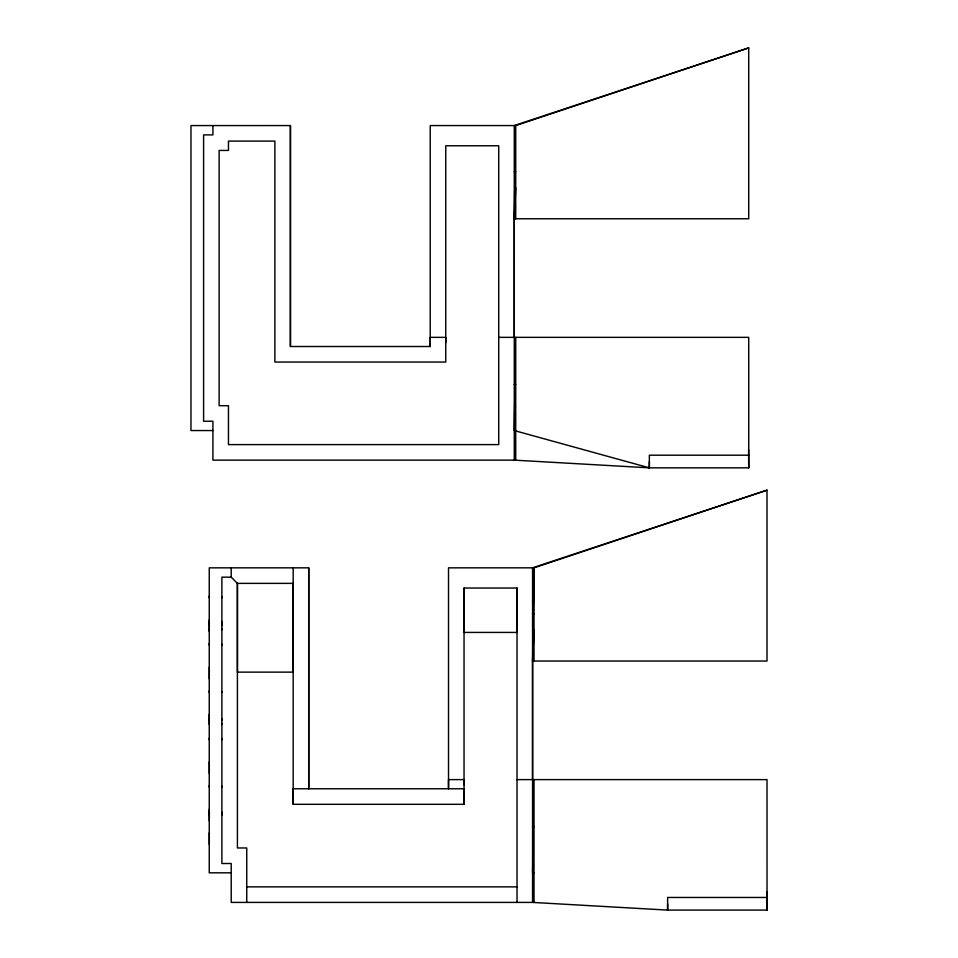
<?xml version="1.0" encoding="UTF-8"?>
<svg xmlns="http://www.w3.org/2000/svg" width="958" height="958" viewBox="0 0 958 958"><rect width="100%" height="100%" fill="white"/><g stroke="black" fill="none" stroke-linecap="round" stroke-linejoin="round"><path stroke-width="1.44" d="M514.266 337.36L514.278 218.771L748.725 218.771L748.725 47.9L515.727 125.57L430.226 125.57L430.226 346.509L290.43 346.509L290.43 125.57L190.965 125.582L190.965 430.549L212.916 430.549M293.172 804.313L293.172 788.769L464.043 788.769L464.043 804.313L293.172 804.313L293.172 583.374L237.416 583.374L231.213 577.159L221.885 577.159L221.885 863.505L231.213 863.505L231.213 902.412L532.564 902.412L667.618 910.1L767.035 910.1L767.011 779.62L517.021 779.62L517.021 588.032L464.043 588.032L464.043 784.818M293.172 567.843L293.172 672.133L237.416 672.133L237.416 583.374L237.416 847.962L246.745 847.962L246.745 902.412M308.716 567.843L308.716 788.769L308.716 567.843L209.251 567.843L209.251 872.822L231.213 872.822M445.757 342.545L445.757 145.772L498.735 145.772L498.735 444.608L228.459 444.608L228.459 405.701L219.131 405.701L219.131 150.43L228.459 150.43L228.459 141.113L274.886 141.101L274.886 362.04L445.757 362.04L445.757 337.36L430.226 337.36L430.226 346.509M532.564 779.62L532.564 661.044L534.013 567.831L767.011 490.161L767.011 661.032L532.564 661.032L534.013 629.969M498.735 337.348L748.725 337.348L748.749 467.839L649.332 467.839L649.368 461.624M667.654 903.885L667.618 910.1L667.618 897.466L767.035 897.466M514.278 218.771L515.727 125.57L515.727 218.771L514.278 218.771L515.727 187.696M209.311 812.049L209.311 815.007M221.945 812.049L221.945 815.007M209.251 629.837L209.311 628.616M209.251 724.511L209.251 714.417M221.885 629.837L221.945 628.616M221.885 724.511L221.945 723.29M209.251 597.792L209.251 596.068M209.251 645.141L209.311 643.405M209.251 692.478L209.311 690.742M209.251 739.815L209.311 738.079M209.251 787.153L209.311 785.428M221.885 597.792L221.945 596.858M221.885 645.141L221.945 644.195M221.885 692.478L221.945 691.532M221.885 739.815L221.945 738.881M221.885 787.153L221.945 786.219M532.564 661.044L534.013 661.032L534.013 567.831L448.512 567.843L448.512 788.769L448.512 779.62L464.043 779.62L464.043 804.313M748.725 47.9L514.266 125.57L514.266 460.139L649.332 467.839L649.368 455.194L748.749 455.194M514.278 171.674L515.727 171.674M514.266 384.35L515.727 384.35M514.266 460.139L212.916 460.139L212.916 421.233L203.599 421.233L203.599 134.898L212.916 134.898L212.916 125.582M767.011 490.161L532.564 567.831L532.564 902.412M532.564 613.946L534.013 613.946M532.564 826.61L534.013 826.61M534.013 872.822L532.564 872.822L534.013 779.62L534.013 902.484M246.745 886.869L517.021 886.869M649.332 467.839L514.266 430.549L515.727 337.348L515.727 460.223M221.885 621.467L221.945 625.646M209.251 621.467L209.311 625.646M221.885 718.799L221.945 720.332M209.251 718.799L209.311 720.332M766.867 896.688L767.023 910.1L766.879 892.054M748.581 449.781L748.737 467.839M767.011 903.885L767.023 910.1M517.021 588.032L517.021 632.424L464.043 632.424L464.043 588.032M517.021 779.62L517.021 902.412M290.43 125.57L290.43 346.509M231.213 567.843L231.213 577.159M209.311 619.73L209.311 631.573M209.311 667.079L209.311 678.911M209.311 761.754L209.311 773.585M209.311 809.091L209.311 820.934M209.311 832.765L209.311 844.597"/></g></svg>
